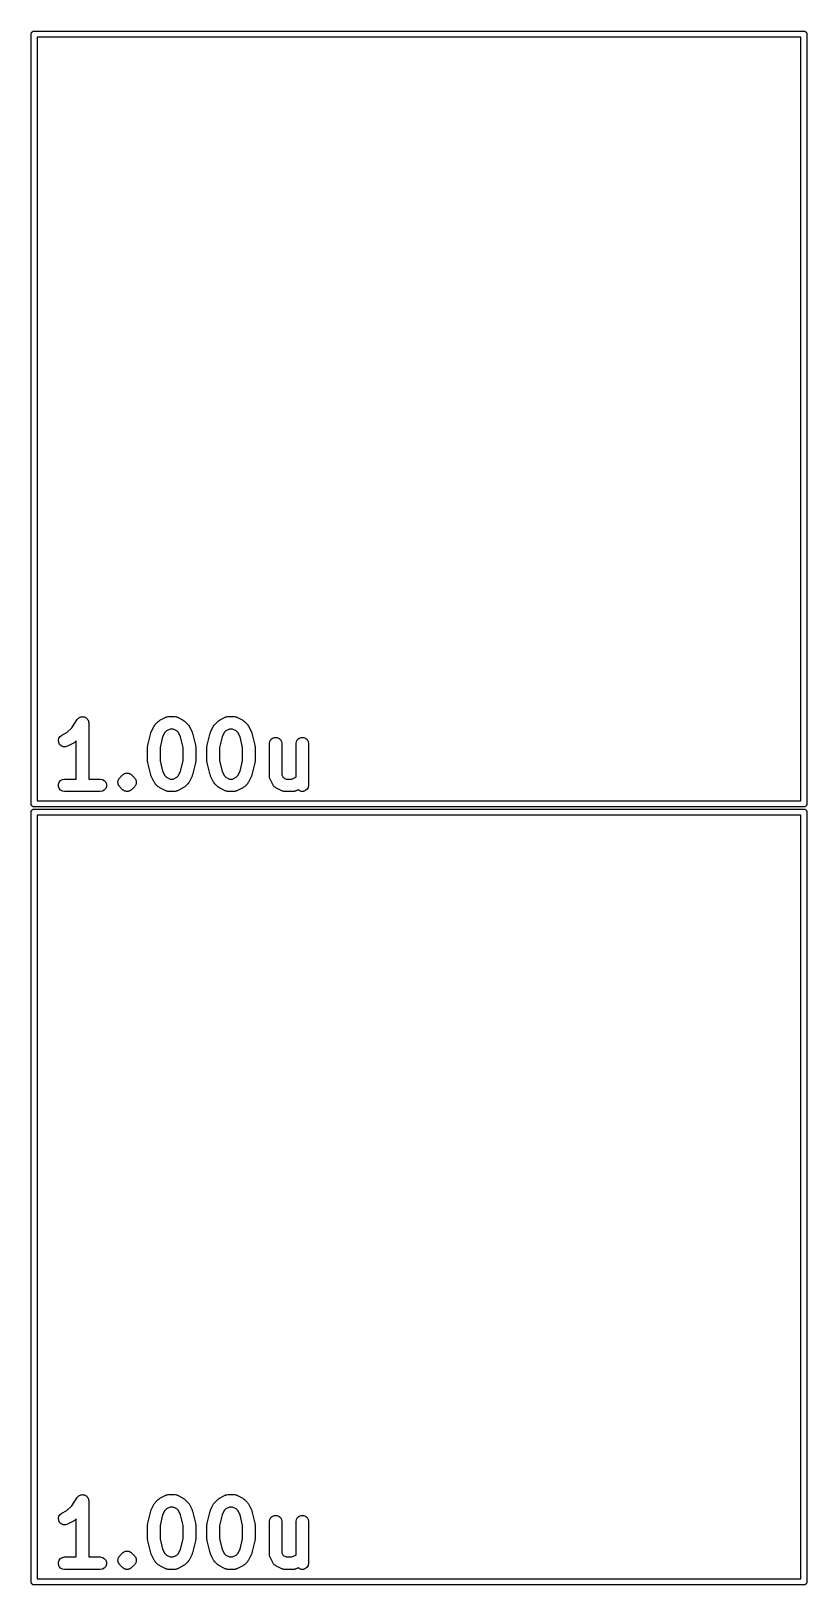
# Model space of a CAD drawing. Extents: x 13 to 278, y -107 to -13.
# Drawn here: x 12.53 to 31.47, y -107.47 to -69.53 of the extents above; entities that cross this region are included whole.
import ezdxf

# ---------------------------------------------------------------- set-up
doc = ezdxf.new("R2010")
doc.units = 0
doc.header["$MEASUREMENT"] = 0
doc.layers.add('BLACK', color=7, linetype='CONTINUOUS')

msp = doc.modelspace()

# ---------------------------------------------------------------- linework, layer by layer
at = {"layer": 'Black'}
for p, q in [((12.5258, -69.602), (12.527, -69.5954)), ((12.5258, -88.398), (12.5258, -69.602)), ((12.527, -69.5888), (12.5292, -69.5825)), ((12.527, -69.5954), (12.527, -69.5888)), ((12.5292, -69.5825), (12.5304, -69.5759)), ((12.5304, -69.5759), (12.5337, -69.5702)), ((12.5337, -69.5702), (12.536, -69.5639)), ((12.536, -69.5639), (12.5403, -69.5588)), ((12.5403, -69.5588), (12.5436, -69.553)), ((12.5436, -69.553), (12.5487, -69.5487)), ((12.5487, -69.5487), (12.553, -69.5436)), ((12.553, -69.5436), (12.5588, -69.5403)), ((12.5588, -69.5403), (12.5639, -69.536)), ((12.5639, -69.536), (12.5702, -69.5337)), ((12.5702, -69.5337), (12.5759, -69.5304)), ((12.5759, -69.5304), (12.5825, -69.5292)), ((12.5825, -69.5292), (12.5888, -69.527)), ((12.5888, -69.527), (12.5954, -69.527)), ((12.5954, -69.527), (12.602, -69.5258)), ((12.602, -69.5258), (31.398, -69.5258)), ((12.6782, -69.6782), (12.6782, -88.3218)), ((31.3218, -69.6782), (12.6782, -69.6782)), ((31.3218, -88.3218), (31.3218, -69.6782)), ((31.398, -69.5258), (31.4046, -69.527)), ((31.4046, -69.527), (31.4112, -69.527)), ((31.4112, -69.527), (31.4175, -69.5292)), ((31.4175, -69.5292), (31.4241, -69.5304)), ((31.4241, -69.5304), (31.4298, -69.5337)), ((31.4298, -69.5337), (31.4361, -69.536)), ((31.4361, -69.536), (31.4412, -69.5403)), ((31.4412, -69.5403), (31.447, -69.5436)), ((31.447, -69.5436), (31.4513, -69.5487)), ((31.4513, -69.5487), (31.4564, -69.553)), ((31.4564, -69.553), (31.4597, -69.5588)), ((31.4597, -69.5588), (31.464, -69.5639)), ((31.464, -69.5639), (31.4663, -69.5702)), ((31.4663, -69.5702), (31.4696, -69.5759)), ((31.4696, -69.5759), (31.4708, -69.5825)), ((31.4708, -69.5825), (31.473, -69.5888)), ((31.473, -69.5888), (31.473, -69.5954)), ((31.473, -69.5954), (31.4742, -69.602)), ((31.4742, -69.602), (31.4742, -88.398)), ((13.5177, -86.541), (13.6545, -86.3359)), ((13.6545, -86.3359), (13.6603, -86.3298)), ((13.6603, -86.3298), (13.6645, -86.3225)), ((13.6645, -86.3225), (13.6785, -86.3108)), ((13.6785, -86.3108), (13.691, -86.2976)), ((13.691, -86.2976), (13.6986, -86.2939)), ((13.6986, -86.2939), (13.7051, -86.2884)), ((13.7051, -86.2884), (13.7222, -86.2822)), ((13.7222, -86.2822), (13.7385, -86.2742)), ((13.7385, -86.2742), (13.7469, -86.2732)), ((13.7469, -86.2732), (13.7548, -86.2703)), ((13.7548, -86.2703), (13.773, -86.2703)), ((13.773, -86.2703), (13.7911, -86.2683)), ((13.7911, -86.2683), (13.7993, -86.2703)), ((13.7993, -86.2703), (13.8077, -86.2703)), ((13.8077, -86.2703), (13.8248, -86.2766)), ((13.8248, -86.2766), (13.8425, -86.2809)), ((13.8425, -86.2809), (13.8495, -86.2856)), ((13.8495, -86.2856), (13.8575, -86.2884)), ((13.8575, -86.2884), (13.8714, -86.3001)), ((13.8714, -86.3001), (13.8866, -86.3102)), ((13.8866, -86.3102), (13.8916, -86.317)), ((13.8916, -86.317), (13.898, -86.3225)), ((13.898, -86.3225), (13.9071, -86.3382)), ((13.9071, -86.3382), (13.9179, -86.3529)), ((13.9179, -86.3529), (13.9203, -86.361)), ((13.9203, -86.361), (13.9245, -86.3683)), ((13.9245, -86.3683), (13.9277, -86.3862)), ((13.9277, -86.3862), (13.9328, -86.4037)), ((13.9328, -86.4037), (13.9322, -86.4121)), ((13.9322, -86.4121), (13.9337, -86.4204)), ((13.9337, -86.4204), (13.9337, -87.792)), ((15.4593, -86.6426), (15.5318, -86.4974)), ((15.5318, -86.4974), (15.5464, -86.4778)), ((15.5464, -86.4778), (15.5604, -86.4578)), ((15.5604, -86.4578), (15.633, -86.3852)), ((15.633, -86.3852), (15.6529, -86.3712)), ((15.6529, -86.3712), (15.6726, -86.3567)), ((15.6726, -86.3567), (15.8177, -86.2841)), ((15.8177, -86.2841), (15.8261, -86.2816)), ((15.8261, -86.2816), (15.8337, -86.2772)), ((15.8337, -86.2772), (15.8513, -86.2741)), ((15.8513, -86.2741), (15.8684, -86.269)), ((15.8684, -86.269), (15.8772, -86.2696)), ((15.8772, -86.2696), (15.8859, -86.268)), ((15.8859, -86.268), (16.031, -86.268)), ((16.031, -86.268), (16.0397, -86.2696)), ((16.0397, -86.2696), (16.0484, -86.269)), ((16.0484, -86.269), (16.0655, -86.2741)), ((16.0655, -86.2741), (16.0831, -86.2772)), ((16.0831, -86.2772), (16.0907, -86.2816)), ((16.0907, -86.2816), (16.0992, -86.2841)), ((16.0992, -86.2841), (16.2443, -86.3567)), ((16.2443, -86.3567), (16.2639, -86.3712)), ((16.2639, -86.3712), (16.2839, -86.3852)), ((16.2839, -86.3852), (16.3565, -86.4578)), ((16.3565, -86.4578), (16.3705, -86.4778)), ((16.3705, -86.4778), (16.385, -86.4974)), ((16.385, -86.4974), (16.4576, -86.6426)), ((16.9107, -86.6426), (16.9833, -86.4974)), ((16.9833, -86.4974), (16.9978, -86.4778)), ((16.9978, -86.4778), (17.0118, -86.4578)), ((17.0118, -86.4578), (17.0844, -86.3852)), ((17.0844, -86.3852), (17.1044, -86.3712)), ((17.1044, -86.3712), (17.124, -86.3567)), ((17.124, -86.3567), (17.2691, -86.2841)), ((17.2691, -86.2841), (17.2776, -86.2816)), ((17.2776, -86.2816), (17.2852, -86.2772)), ((17.2852, -86.2772), (17.3027, -86.2741)), ((17.3027, -86.2741), (17.3199, -86.269)), ((17.3199, -86.269), (17.3286, -86.2696)), ((17.3286, -86.2696), (17.3373, -86.268)), ((17.3373, -86.268), (17.4824, -86.268)), ((17.4824, -86.268), (17.4911, -86.2696)), ((17.4911, -86.2696), (17.4999, -86.269)), ((17.4999, -86.269), (17.517, -86.2741)), ((17.517, -86.2741), (17.5346, -86.2772)), ((17.5346, -86.2772), (17.5422, -86.2816)), ((17.5422, -86.2816), (17.5506, -86.2841)), ((17.5506, -86.2841), (17.6957, -86.3567)), ((17.6957, -86.3567), (17.7153, -86.3712)), ((17.7153, -86.3712), (17.7353, -86.3852)), ((17.7353, -86.3852), (17.8079, -86.4578)), ((17.8079, -86.4578), (17.8219, -86.4778)), ((17.8219, -86.4778), (17.8365, -86.4974)), ((17.8365, -86.4974), (17.909, -86.6426)), ((13.1937, -86.8467), (13.206, -86.7952)), ((13.1998, -86.8993), (13.1937, -86.8467)), ((13.2235, -86.9466), (13.1998, -86.8993)), ((13.206, -86.7952), (13.2352, -86.7511)), ((13.2352, -86.7511), (13.2777, -86.7195)), ((13.2777, -86.7195), (13.4007, -86.658)), ((13.4007, -86.658), (13.5177, -86.541)), ((13.5988, -86.891), (13.5788, -86.905)), ((13.6289, -86.8609), (13.5988, -86.891)), ((13.6289, -87.792), (13.6289, -86.8609)), ((15.3751, -86.964), (15.4477, -86.6738)), ((15.4477, -86.6738), (15.4545, -86.6585)), ((15.4545, -86.6585), (15.4593, -86.6426)), ((15.7394, -86.7639), (15.6754, -87.0198)), ((15.7934, -86.6558), (15.7394, -86.7639)), ((15.831, -86.6183), (15.7934, -86.6558)), ((15.9218, -86.5728), (15.831, -86.6183)), ((15.995, -86.5728), (15.9218, -86.5728)), ((16.0859, -86.6183), (15.995, -86.5728)), ((16.1235, -86.6558), (16.0859, -86.6183)), ((16.1775, -86.7639), (16.1235, -86.6558)), ((16.2415, -87.0198), (16.1775, -86.7639)), ((16.4576, -86.6426), (16.4623, -86.6585)), ((16.4623, -86.6585), (16.4691, -86.6738)), ((16.4691, -86.6738), (16.5417, -86.964)), ((16.8266, -86.964), (16.8991, -86.6738)), ((16.8991, -86.6738), (16.9059, -86.6585)), ((16.9059, -86.6585), (16.9107, -86.6426)), ((17.1908, -86.7639), (17.1268, -87.0198)), ((17.2448, -86.6558), (17.1908, -86.7639)), ((17.2824, -86.6183), (17.2448, -86.6558)), ((17.3733, -86.5728), (17.2824, -86.6183)), ((17.4465, -86.5728), (17.3733, -86.5728)), ((17.5373, -86.6183), (17.4465, -86.5728)), ((17.5749, -86.6558), (17.5373, -86.6183)), ((17.6289, -86.7639), (17.5749, -86.6558)), ((17.6929, -87.0198), (17.6289, -86.7639)), ((17.909, -86.6426), (17.9138, -86.6585)), ((17.9138, -86.6585), (17.9206, -86.6738)), ((17.9206, -86.6738), (17.9931, -86.964)), ((18.346, -86.9284), (18.3552, -86.8763)), ((18.3552, -86.8763), (18.3817, -86.8305)), ((18.3817, -86.8305), (18.4222, -86.7964)), ((18.4222, -86.7964), (18.472, -86.7783)), ((18.472, -86.7783), (18.5249, -86.7783)), ((18.5249, -86.7783), (18.5746, -86.7964)), ((18.5746, -86.7964), (18.6152, -86.8305)), ((18.6152, -86.8305), (18.6416, -86.8763)), ((18.6416, -86.8763), (18.6508, -86.9284)), ((18.9992, -86.9284), (19.0084, -86.8763)), ((19.0084, -86.8763), (19.0348, -86.8305)), ((19.0348, -86.8305), (19.0754, -86.7964)), ((19.0754, -86.7964), (19.1251, -86.7783)), ((19.1251, -86.7783), (19.178, -86.7783)), ((19.178, -86.7783), (19.2278, -86.7964)), ((19.2278, -86.7964), (19.2683, -86.8305)), ((19.2683, -86.8305), (19.2948, -86.8763)), ((19.2948, -86.8763), (19.304, -86.9284)), ((13.2619, -86.983), (13.2235, -86.9466)), ((13.3104, -87.0041), (13.2619, -86.983)), ((13.3633, -87.0073), (13.3104, -87.0041)), ((13.414, -86.9922), (13.3633, -87.0073)), ((13.5592, -86.9196), (13.414, -86.9922)), ((13.5788, -86.905), (13.5592, -86.9196)), ((15.3706, -87.001), (15.3738, -86.9826)), ((15.3706, -87.3639), (15.3706, -87.001)), ((15.3738, -86.9826), (15.3751, -86.964)), ((15.6754, -87.0198), (15.6754, -87.3451)), ((16.2415, -87.3451), (16.2415, -87.0198)), ((16.5417, -86.964), (16.543, -86.9826)), ((16.543, -86.9826), (16.5463, -87.001)), ((16.5463, -87.001), (16.5463, -87.3639)), ((16.822, -87.001), (16.8253, -86.9826)), ((16.822, -87.3639), (16.822, -87.001)), ((16.8253, -86.9826), (16.8266, -86.964)), ((17.1268, -87.0198), (17.1268, -87.3451)), ((17.6929, -87.3451), (17.6929, -87.0198)), ((17.9931, -86.964), (17.9944, -86.9826)), ((17.9944, -86.9826), (17.9977, -87.001)), ((17.9977, -87.001), (17.9977, -87.3639)), ((18.346, -87.7267), (18.346, -86.9284)), ((18.6508, -86.9284), (18.6508, -87.6907)), ((18.9992, -87.7362), (18.9992, -86.9284)), ((19.304, -86.9284), (19.304, -87.9444)), ((14.8054, -87.6612), (14.8183, -87.6577)), ((14.8183, -87.6577), (14.8304, -87.6521)), ((14.8304, -87.6521), (14.8371, -87.6515)), ((14.8371, -87.6515), (14.8434, -87.6492)), ((14.8434, -87.6492), (14.8501, -87.6492)), ((14.8501, -87.6492), (14.8566, -87.6475)), ((14.8566, -87.6475), (14.8699, -87.6486)), ((14.8699, -87.6486), (14.8831, -87.6475)), ((14.8831, -87.6475), (14.8896, -87.6492)), ((14.8896, -87.6492), (14.8963, -87.6492)), ((14.8963, -87.6492), (14.9026, -87.6515)), ((14.9026, -87.6515), (14.9093, -87.6521)), ((14.9093, -87.6521), (14.9214, -87.6577)), ((14.9214, -87.6577), (14.9343, -87.6612)), ((15.3738, -87.3822), (15.3706, -87.3639)), ((15.3751, -87.4008), (15.3738, -87.3822)), ((15.4477, -87.6911), (15.3751, -87.4008)), ((15.6754, -87.3451), (15.7394, -87.6009)), ((15.7394, -87.6009), (15.7934, -87.709)), ((16.1235, -87.709), (16.1775, -87.601)), ((16.1775, -87.601), (16.2415, -87.3451)), ((16.5417, -87.4008), (16.4691, -87.6911)), ((16.543, -87.3822), (16.5417, -87.4008)), ((16.5463, -87.3639), (16.543, -87.3822)), ((16.8253, -87.3822), (16.822, -87.3639)), ((16.8266, -87.4008), (16.8253, -87.3822)), ((16.8991, -87.6911), (16.8266, -87.4008)), ((17.1268, -87.3451), (17.1908, -87.6009)), ((17.1908, -87.6009), (17.2448, -87.709)), ((17.5749, -87.709), (17.6289, -87.601)), ((17.6289, -87.601), (17.6929, -87.3451)), ((17.9931, -87.4008), (17.9206, -87.6911)), ((17.9944, -87.3822), (17.9931, -87.4008)), ((17.9977, -87.3639), (17.9944, -87.3822)), ((13.1958, -87.918), (13.2139, -87.8682)), ((13.1958, -87.9709), (13.1958, -87.918)), ((13.2139, -88.0206), (13.1958, -87.9709)), ((13.2139, -87.8682), (13.2479, -87.8277)), ((13.2479, -88.0612), (13.2139, -88.0206)), ((13.2479, -87.8277), (13.2937, -87.8012)), ((13.2937, -87.8012), (13.3459, -87.792)), ((13.3459, -87.792), (13.6289, -87.792)), ((13.9337, -87.792), (14.2167, -87.792)), ((14.2167, -87.792), (14.2688, -87.8012)), ((14.2688, -87.8012), (14.3147, -87.8277)), ((14.3147, -87.8277), (14.3487, -87.8682)), ((14.3487, -88.0206), (14.3147, -88.0612)), ((14.3487, -87.8682), (14.3668, -87.918)), ((14.3668, -87.9709), (14.3487, -88.0206)), ((14.3668, -87.918), (14.3668, -87.9709)), ((14.6455, -87.8586), (14.6489, -87.8457)), ((14.6466, -87.8719), (14.6455, -87.8586)), ((14.6455, -87.8851), (14.6466, -87.8719)), ((14.6489, -87.898), (14.6455, -87.8851)), ((14.6489, -87.8457), (14.6501, -87.8324)), ((14.6501, -87.9113), (14.6489, -87.898)), ((14.6501, -87.8324), (14.6557, -87.8203)), ((14.6557, -87.9234), (14.6501, -87.9113)), ((14.6557, -87.8203), (14.6592, -87.8075)), ((14.6592, -87.9363), (14.6557, -87.9234)), ((14.6592, -87.8075), (14.6668, -87.7965)), ((14.6668, -87.9472), (14.6592, -87.9363)), ((14.6668, -87.7965), (14.6724, -87.7844)), ((14.6724, -87.9593), (14.6668, -87.9472)), ((14.6724, -87.7844), (14.6819, -87.775)), ((14.6819, -87.9687), (14.6724, -87.9593)), ((14.6819, -87.775), (14.6895, -87.7641)), ((14.6895, -87.9796), (14.6819, -87.9687)), ((14.6895, -87.7641), (14.7621, -87.6915)), ((14.7621, -88.0522), (14.6895, -87.9796)), ((14.7621, -87.6915), (14.773, -87.6839)), ((14.773, -87.6839), (14.7824, -87.6744)), ((14.7824, -87.6744), (14.7885, -87.6716)), ((14.7885, -87.6716), (14.7937, -87.6673)), ((14.7937, -87.6673), (14.8, -87.665)), ((14.8, -87.665), (14.8054, -87.6612)), ((14.9343, -87.6612), (14.9398, -87.665)), ((14.9398, -87.665), (14.9461, -87.6673)), ((14.9461, -87.6673), (14.9512, -87.6716)), ((14.9512, -87.6716), (14.9573, -87.6744)), ((14.9573, -87.6744), (14.9667, -87.6839)), ((14.9667, -87.6839), (14.9776, -87.6915)), ((14.9776, -87.6915), (15.0502, -87.7641)), ((15.0502, -87.9796), (14.9776, -88.0522)), ((15.0502, -87.7641), (15.0578, -87.775)), ((15.0578, -87.9687), (15.0502, -87.9796)), ((15.0578, -87.775), (15.0673, -87.7844)), ((15.0673, -87.9593), (15.0578, -87.9687)), ((15.0673, -87.7844), (15.0729, -87.7965)), ((15.0729, -87.9472), (15.0673, -87.9593)), ((15.0729, -87.7965), (15.0805, -87.8075)), ((15.0805, -87.9363), (15.0729, -87.9472)), ((15.0805, -87.8075), (15.084, -87.8203)), ((15.084, -87.9234), (15.0805, -87.9363)), ((15.084, -87.8203), (15.0896, -87.8324)), ((15.0896, -87.9113), (15.084, -87.9234)), ((15.0896, -87.8324), (15.0908, -87.8457)), ((15.0908, -87.898), (15.0896, -87.9113)), ((15.0908, -87.8457), (15.0942, -87.8586)), ((15.0942, -87.8851), (15.0908, -87.898)), ((15.0942, -87.8586), (15.0931, -87.8719)), ((15.0931, -87.8719), (15.0942, -87.8851)), ((15.4545, -87.7063), (15.4477, -87.6911)), ((15.4593, -87.7223), (15.4545, -87.7063)), ((15.5318, -87.8674), (15.4593, -87.7223)), ((15.5464, -87.8871), (15.5318, -87.8674)), ((15.5604, -87.907), (15.5464, -87.8871)), ((15.633, -87.9796), (15.5604, -87.907)), ((15.6529, -87.9936), (15.633, -87.9796)), ((15.6726, -88.0082), (15.6529, -87.9936)), ((15.8177, -88.0807), (15.6726, -88.0082)), ((15.7934, -87.709), (15.831, -87.7466)), ((15.831, -87.7466), (15.9218, -87.792)), ((15.9218, -87.792), (15.995, -87.792)), ((15.995, -87.792), (16.0859, -87.7466)), ((16.0859, -87.7466), (16.1235, -87.709)), ((16.2443, -88.0082), (16.0992, -88.0807)), ((16.2639, -87.9936), (16.2443, -88.0082)), ((16.2839, -87.9796), (16.2639, -87.9936)), ((16.3565, -87.907), (16.2839, -87.9796)), ((16.3705, -87.8871), (16.3565, -87.907)), ((16.385, -87.8674), (16.3705, -87.8871)), ((16.4576, -87.7223), (16.385, -87.8674)), ((16.4623, -87.7063), (16.4576, -87.7223)), ((16.4691, -87.6911), (16.4623, -87.7063)), ((16.9059, -87.7063), (16.8991, -87.6911)), ((16.9107, -87.7223), (16.9059, -87.7063)), ((16.9833, -87.8674), (16.9107, -87.7223)), ((16.9978, -87.8871), (16.9833, -87.8674)), ((17.0118, -87.907), (16.9978, -87.8871)), ((17.0844, -87.9796), (17.0118, -87.907)), ((17.1044, -87.9936), (17.0844, -87.9796)), ((17.124, -88.0082), (17.1044, -87.9936)), ((17.2691, -88.0807), (17.124, -88.0082)), ((17.2448, -87.709), (17.2824, -87.7466)), ((17.2824, -87.7466), (17.3733, -87.792)), ((17.3733, -87.792), (17.4465, -87.792)), ((17.4465, -87.792), (17.5373, -87.7466)), ((17.5373, -87.7466), (17.5749, -87.709)), ((17.6957, -88.0082), (17.5506, -88.0807)), ((17.7153, -87.9936), (17.6957, -88.0082)), ((17.7353, -87.9796), (17.7153, -87.9936)), ((17.8079, -87.907), (17.7353, -87.9796)), ((17.8219, -87.8871), (17.8079, -87.907)), ((17.8365, -87.8674), (17.8219, -87.8871)), ((17.909, -87.7223), (17.8365, -87.8674)), ((17.9138, -87.7063), (17.909, -87.7223)), ((17.9206, -87.6911), (17.9138, -87.7063)), ((18.3476, -87.7354), (18.346, -87.7267)), ((18.347, -87.7441), (18.3476, -87.7354)), ((18.3521, -87.7613), (18.347, -87.7441)), ((18.3552, -87.7788), (18.3521, -87.7613)), ((18.3596, -87.7864), (18.3552, -87.7788)), ((18.3621, -87.7949), (18.3596, -87.7864)), ((18.4347, -87.94), (18.3621, -87.7949)), ((18.448, -87.958), (18.4347, -87.94)), ((18.4603, -87.9766), (18.448, -87.958)), ((18.4637, -87.9791), (18.4603, -87.9766)), ((18.4662, -87.9825), (18.4637, -87.9791)), ((18.4849, -87.9948), (18.4662, -87.9825)), ((18.5028, -88.0082), (18.4849, -87.9948)), ((18.648, -88.0807), (18.5028, -88.0082)), ((18.6508, -87.6907), (18.6846, -87.7583)), ((18.6846, -87.7583), (18.7521, -87.792)), ((18.7521, -87.792), (18.8979, -87.792)), ((18.8979, -87.792), (18.9887, -87.7466)), ((18.9887, -87.7466), (18.9992, -87.7362)), ((19.2948, -87.9966), (19.2683, -88.0424)), ((19.304, -87.9444), (19.2948, -87.9966)), ((12.527, -88.4046), (12.5258, -88.398)), ((12.527, -88.4112), (12.527, -88.4046)), ((12.5292, -88.4175), (12.527, -88.4112)), ((12.5304, -88.4241), (12.5292, -88.4175)), ((12.6782, -88.3218), (31.3218, -88.3218)), ((13.2937, -88.0876), (13.2479, -88.0612)), ((13.3459, -88.0968), (13.2937, -88.0876)), ((14.2167, -88.0968), (13.3459, -88.0968)), ((14.2688, -88.0876), (14.2167, -88.0968)), ((14.3147, -88.0612), (14.2688, -88.0876)), ((14.773, -88.0598), (14.7621, -88.0522)), ((14.7824, -88.0693), (14.773, -88.0598)), ((14.7885, -88.0721), (14.7824, -88.0693)), ((14.7937, -88.0764), (14.7885, -88.0721)), ((14.8, -88.0787), (14.7937, -88.0764)), ((14.8054, -88.0825), (14.8, -88.0787)), ((14.8183, -88.086), (14.8054, -88.0825)), ((14.8304, -88.0916), (14.8183, -88.086)), ((14.8371, -88.0922), (14.8304, -88.0916)), ((14.8434, -88.0945), (14.8371, -88.0922)), ((14.8501, -88.0945), (14.8434, -88.0945)), ((14.8566, -88.0962), (14.8501, -88.0945)), ((14.8699, -88.0951), (14.8566, -88.0962)), ((14.8831, -88.0962), (14.8699, -88.0951)), ((14.8896, -88.0945), (14.8831, -88.0962)), ((14.8963, -88.0945), (14.8896, -88.0945)), ((14.9026, -88.0922), (14.8963, -88.0945)), ((14.9093, -88.0916), (14.9026, -88.0922)), ((14.9214, -88.086), (14.9093, -88.0916)), ((14.9343, -88.0825), (14.9214, -88.086)), ((14.9398, -88.0787), (14.9343, -88.0825)), ((14.9461, -88.0764), (14.9398, -88.0787)), ((14.9512, -88.0721), (14.9461, -88.0764)), ((14.9573, -88.0693), (14.9512, -88.0721)), ((14.9667, -88.0598), (14.9573, -88.0693)), ((14.9776, -88.0522), (14.9667, -88.0598)), ((15.8261, -88.0832), (15.8177, -88.0807)), ((15.8337, -88.0876), (15.8261, -88.0832)), ((15.8513, -88.0907), (15.8337, -88.0876)), ((15.8684, -88.0958), (15.8513, -88.0907)), ((15.8772, -88.0953), (15.8684, -88.0958)), ((15.8859, -88.0968), (15.8772, -88.0953)), ((16.031, -88.0968), (15.8859, -88.0968)), ((16.0397, -88.0953), (16.031, -88.0968)), ((16.0484, -88.0958), (16.0397, -88.0953)), ((16.0655, -88.0907), (16.0484, -88.0958)), ((16.0831, -88.0876), (16.0655, -88.0907)), ((16.0907, -88.0832), (16.0831, -88.0876)), ((16.0992, -88.0807), (16.0907, -88.0832)), ((17.2776, -88.0832), (17.2691, -88.0807)), ((17.2852, -88.0876), (17.2776, -88.0832)), ((17.3027, -88.0907), (17.2852, -88.0876)), ((17.3199, -88.0958), (17.3027, -88.0907)), ((17.3286, -88.0953), (17.3199, -88.0958)), ((17.3373, -88.0968), (17.3286, -88.0953)), ((17.4824, -88.0968), (17.3373, -88.0968)), ((17.4911, -88.0953), (17.4824, -88.0968)), ((17.4999, -88.0958), (17.4911, -88.0953)), ((17.517, -88.0907), (17.4999, -88.0958)), ((17.5346, -88.0876), (17.517, -88.0907)), ((17.5422, -88.0832), (17.5346, -88.0876)), ((17.5506, -88.0807), (17.5422, -88.0832)), ((18.6564, -88.0832), (18.648, -88.0807)), ((18.664, -88.0876), (18.6564, -88.0832)), ((18.6816, -88.0907), (18.664, -88.0876)), ((18.6987, -88.0958), (18.6816, -88.0907)), ((18.7075, -88.0953), (18.6987, -88.0958)), ((18.7161, -88.0968), (18.7075, -88.0953)), ((18.9339, -88.0968), (18.7161, -88.0968)), ((18.9425, -88.0953), (18.9339, -88.0968)), ((18.9513, -88.0958), (18.9425, -88.0953)), ((18.9684, -88.0907), (18.9513, -88.0958)), ((18.986, -88.0876), (18.9684, -88.0907)), ((18.9936, -88.0832), (18.986, -88.0876)), ((19.002, -88.0807), (18.9936, -88.0832)), ((19.0512, -88.0561), (19.002, -88.0807)), ((19.0754, -88.0764), (19.0512, -88.0561)), ((19.1251, -88.0945), (19.0754, -88.0764)), ((19.178, -88.0945), (19.1251, -88.0945)), ((19.2278, -88.0764), (19.178, -88.0945)), ((19.2683, -88.0424), (19.2278, -88.0764)), ((31.4708, -88.4175), (31.4696, -88.4241)), ((31.473, -88.4112), (31.4708, -88.4175)), ((31.4742, -88.398), (31.473, -88.4046)), ((31.473, -88.4046), (31.473, -88.4112)), ((12.5258, -88.602), (12.527, -88.5954)), ((12.5258, -107.398), (12.5258, -88.602)), ((12.527, -88.5888), (12.5292, -88.5825)), ((12.527, -88.5954), (12.527, -88.5888)), ((12.5292, -88.5825), (12.5304, -88.5759)), ((12.5337, -88.4298), (12.5304, -88.4241)), ((12.5304, -88.5759), (12.5337, -88.5702)), ((12.536, -88.4361), (12.5337, -88.4298)), ((12.5337, -88.5702), (12.536, -88.5639)), ((12.5403, -88.4412), (12.536, -88.4361)), ((12.536, -88.5639), (12.5403, -88.5588)), ((12.5436, -88.447), (12.5403, -88.4412)), ((12.5403, -88.5588), (12.5436, -88.553)), ((12.5487, -88.4513), (12.5436, -88.447)), ((12.5436, -88.553), (12.5487, -88.5487)), ((12.553, -88.4564), (12.5487, -88.4513)), ((12.5487, -88.5487), (12.553, -88.5436)), ((12.5588, -88.4597), (12.553, -88.4564)), ((12.553, -88.5436), (12.5588, -88.5403)), ((12.5639, -88.464), (12.5588, -88.4597)), ((12.5588, -88.5403), (12.5639, -88.536)), ((12.5702, -88.4663), (12.5639, -88.464)), ((12.5639, -88.536), (12.5702, -88.5337)), ((12.5759, -88.4696), (12.5702, -88.4663)), ((12.5702, -88.5337), (12.5759, -88.5304)), ((12.5825, -88.4708), (12.5759, -88.4696)), ((12.5759, -88.5304), (12.5825, -88.5292)), ((12.5888, -88.473), (12.5825, -88.4708)), ((12.5825, -88.5292), (12.5888, -88.527)), ((12.5954, -88.473), (12.5888, -88.473)), ((12.5888, -88.527), (12.5954, -88.527)), ((12.602, -88.4742), (12.5954, -88.473)), ((12.5954, -88.527), (12.602, -88.5258)), ((31.398, -88.4742), (12.602, -88.4742)), ((12.602, -88.5258), (31.398, -88.5258)), ((12.6782, -88.6782), (12.6782, -107.322)), ((31.3218, -88.6782), (12.6782, -88.6782)), ((31.3218, -107.322), (31.3218, -88.6782)), ((31.4046, -88.473), (31.398, -88.4742)), ((31.398, -88.5258), (31.4046, -88.527)), ((31.4112, -88.473), (31.4046, -88.473)), ((31.4046, -88.527), (31.4112, -88.527)), ((31.4175, -88.4708), (31.4112, -88.473)), ((31.4112, -88.527), (31.4175, -88.5292)), ((31.4241, -88.4696), (31.4175, -88.4708)), ((31.4175, -88.5292), (31.4241, -88.5304)), ((31.4298, -88.4663), (31.4241, -88.4696)), ((31.4241, -88.5304), (31.4298, -88.5337)), ((31.4361, -88.464), (31.4298, -88.4663)), ((31.4298, -88.5337), (31.4361, -88.536)), ((31.4412, -88.4597), (31.4361, -88.464)), ((31.4361, -88.536), (31.4412, -88.5403)), ((31.447, -88.4564), (31.4412, -88.4597)), ((31.4412, -88.5403), (31.447, -88.5436)), ((31.4513, -88.4513), (31.447, -88.4564)), ((31.447, -88.5436), (31.4513, -88.5487)), ((31.4564, -88.447), (31.4513, -88.4513)), ((31.4513, -88.5487), (31.4564, -88.553)), ((31.4597, -88.4412), (31.4564, -88.447)), ((31.4564, -88.553), (31.4597, -88.5588)), ((31.464, -88.4361), (31.4597, -88.4412)), ((31.4597, -88.5588), (31.464, -88.5639)), ((31.4663, -88.4298), (31.464, -88.4361)), ((31.464, -88.5639), (31.4663, -88.5702)), ((31.4696, -88.4241), (31.4663, -88.4298)), ((31.4663, -88.5702), (31.4696, -88.5759)), ((31.4696, -88.5759), (31.4708, -88.5825)), ((31.4708, -88.5825), (31.473, -88.5888)), ((31.473, -88.5888), (31.473, -88.5954)), ((31.473, -88.5954), (31.4742, -88.602)), ((31.4742, -88.602), (31.4742, -107.398)), ((13.5177, -105.541), (13.6545, -105.336)), ((13.6545, -105.336), (13.6603, -105.33)), ((13.6603, -105.33), (13.6645, -105.322)), ((13.6645, -105.322), (13.6785, -105.311)), ((13.6785, -105.311), (13.691, -105.298)), ((13.691, -105.298), (13.6986, -105.294)), ((13.6986, -105.294), (13.7051, -105.288)), ((13.7051, -105.288), (13.7222, -105.282)), ((13.7222, -105.282), (13.7385, -105.274)), ((13.7385, -105.274), (13.7469, -105.273)), ((13.7469, -105.273), (13.7548, -105.27)), ((13.7548, -105.27), (13.773, -105.27)), ((13.773, -105.27), (13.7911, -105.268)), ((13.7911, -105.268), (13.7993, -105.27)), ((13.7993, -105.27), (13.8077, -105.27)), ((13.8077, -105.27), (13.8248, -105.277)), ((13.8248, -105.277), (13.8425, -105.281)), ((13.8425, -105.281), (13.8495, -105.286)), ((13.8495, -105.286), (13.8575, -105.288)), ((13.8575, -105.288), (13.8714, -105.3)), ((13.8714, -105.3), (13.8866, -105.31)), ((13.8866, -105.31), (13.8916, -105.317)), ((13.8916, -105.317), (13.898, -105.322)), ((13.898, -105.322), (13.9071, -105.338)), ((13.9071, -105.338), (13.9179, -105.353)), ((13.9179, -105.353), (13.9203, -105.361)), ((13.9203, -105.361), (13.9245, -105.368)), ((13.9245, -105.368), (13.9277, -105.386)), ((13.9277, -105.386), (13.9328, -105.404)), ((13.9328, -105.404), (13.9322, -105.412)), ((13.9322, -105.412), (13.9337, -105.42)), ((13.9337, -105.42), (13.9337, -106.792)), ((15.5318, -105.497), (15.5464, -105.478)), ((15.5464, -105.478), (15.5604, -105.458)), ((15.5604, -105.458), (15.633, -105.385)), ((15.633, -105.385), (15.6529, -105.371)), ((15.6529, -105.371), (15.6726, -105.357)), ((15.6726, -105.357), (15.8177, -105.284)), ((15.8177, -105.284), (15.8261, -105.282)), ((15.8261, -105.282), (15.8337, -105.277)), ((15.8337, -105.277), (15.8513, -105.274)), ((15.8513, -105.274), (15.8684, -105.269)), ((15.8684, -105.269), (15.8772, -105.27)), ((15.8772, -105.27), (15.8859, -105.268)), ((15.8859, -105.268), (16.031, -105.268)), ((16.031, -105.268), (16.0397, -105.27)), ((16.0397, -105.27), (16.0484, -105.269)), ((16.0484, -105.269), (16.0655, -105.274)), ((16.0655, -105.274), (16.0831, -105.277)), ((16.0831, -105.277), (16.0907, -105.282)), ((16.0907, -105.282), (16.0992, -105.284)), ((16.0992, -105.284), (16.2443, -105.357)), ((16.2443, -105.357), (16.2639, -105.371)), ((16.2639, -105.371), (16.2839, -105.385)), ((16.2839, -105.385), (16.3565, -105.458)), ((16.3565, -105.458), (16.3705, -105.478)), ((16.3705, -105.478), (16.385, -105.497)), ((16.9833, -105.497), (16.9978, -105.478)), ((16.9978, -105.478), (17.0118, -105.458)), ((17.0118, -105.458), (17.0844, -105.385)), ((17.0844, -105.385), (17.1044, -105.371)), ((17.1044, -105.371), (17.124, -105.357)), ((17.124, -105.357), (17.2691, -105.284)), ((17.2691, -105.284), (17.2776, -105.282)), ((17.2776, -105.282), (17.2852, -105.277)), ((17.2852, -105.277), (17.3027, -105.274)), ((17.3027, -105.274), (17.3199, -105.269)), ((17.3199, -105.269), (17.3286, -105.27)), ((17.3286, -105.27), (17.3373, -105.268)), ((17.3373, -105.268), (17.4824, -105.268)), ((17.4824, -105.268), (17.4911, -105.27)), ((17.4911, -105.27), (17.4999, -105.269)), ((17.4999, -105.269), (17.517, -105.274)), ((17.517, -105.274), (17.5346, -105.277)), ((17.5346, -105.277), (17.5422, -105.282)), ((17.5422, -105.282), (17.5506, -105.284)), ((17.5506, -105.284), (17.6957, -105.357)), ((17.6957, -105.357), (17.7153, -105.371)), ((17.7153, -105.371), (17.7353, -105.385)), ((17.7353, -105.385), (17.8079, -105.458)), ((17.8079, -105.458), (17.8219, -105.478)), ((17.8219, -105.478), (17.8365, -105.497)), ((13.1937, -105.847), (13.206, -105.795)), ((13.1998, -105.899), (13.1937, -105.847)), ((13.206, -105.795), (13.2352, -105.751)), ((13.2352, -105.751), (13.2777, -105.72)), ((13.2777, -105.72), (13.4007, -105.658)), ((13.4007, -105.658), (13.5177, -105.541)), ((13.6289, -105.861), (13.5988, -105.891)), ((13.6289, -106.792), (13.6289, -105.861)), ((15.3751, -105.964), (15.4477, -105.674)), ((15.4477, -105.674), (15.4545, -105.659)), ((15.4545, -105.659), (15.4593, -105.643)), ((15.4593, -105.643), (15.5318, -105.497)), ((15.7394, -105.764), (15.6754, -106.02)), ((15.7934, -105.656), (15.7394, -105.764)), ((15.831, -105.618), (15.7934, -105.656)), ((15.9218, -105.573), (15.831, -105.618)), ((15.995, -105.573), (15.9218, -105.573)), ((16.0859, -105.618), (15.995, -105.573)), ((16.1235, -105.656), (16.0859, -105.618)), ((16.1775, -105.764), (16.1235, -105.656)), ((16.2415, -106.02), (16.1775, -105.764)), ((16.385, -105.497), (16.4576, -105.643)), ((16.4576, -105.643), (16.4623, -105.659)), ((16.4623, -105.659), (16.4691, -105.674)), ((16.4691, -105.674), (16.5417, -105.964)), ((16.8266, -105.964), (16.8991, -105.674)), ((16.8991, -105.674), (16.9059, -105.659)), ((16.9059, -105.659), (16.9107, -105.643)), ((16.9107, -105.643), (16.9833, -105.497)), ((17.1908, -105.764), (17.1268, -106.02)), ((17.2448, -105.656), (17.1908, -105.764)), ((17.2824, -105.618), (17.2448, -105.656)), ((17.3733, -105.573), (17.2824, -105.618)), ((17.4465, -105.573), (17.3733, -105.573)), ((17.5373, -105.618), (17.4465, -105.573)), ((17.5749, -105.656), (17.5373, -105.618)), ((17.6289, -105.764), (17.5749, -105.656)), ((17.6929, -106.02), (17.6289, -105.764)), ((17.8365, -105.497), (17.909, -105.643)), ((17.909, -105.643), (17.9138, -105.659)), ((17.9138, -105.659), (17.9206, -105.674)), ((17.9206, -105.674), (17.9931, -105.964)), ((18.3552, -105.876), (18.3817, -105.83)), ((18.3817, -105.83), (18.4222, -105.796)), ((18.4222, -105.796), (18.472, -105.778)), ((18.472, -105.778), (18.5249, -105.778)), ((18.5249, -105.778), (18.5746, -105.796)), ((18.5746, -105.796), (18.6152, -105.83)), ((18.6152, -105.83), (18.6416, -105.876)), ((19.0084, -105.876), (19.0348, -105.83)), ((19.0348, -105.83), (19.0754, -105.796)), ((19.0754, -105.796), (19.1251, -105.778)), ((19.1251, -105.778), (19.178, -105.778)), ((19.178, -105.778), (19.2278, -105.796)), ((19.2278, -105.796), (19.2683, -105.83)), ((19.2683, -105.83), (19.2948, -105.876)), ((13.2235, -105.947), (13.1998, -105.899)), ((13.2619, -105.983), (13.2235, -105.947)), ((13.3104, -106.004), (13.2619, -105.983)), ((13.3633, -106.007), (13.3104, -106.004)), ((13.414, -105.992), (13.3633, -106.007)), ((13.5592, -105.92), (13.414, -105.992)), ((13.5788, -105.905), (13.5592, -105.92)), ((13.5988, -105.891), (13.5788, -105.905)), ((15.3706, -106.001), (15.3738, -105.983)), ((15.3706, -106.364), (15.3706, -106.001)), ((15.3738, -105.983), (15.3751, -105.964)), ((15.6754, -106.02), (15.6754, -106.345)), ((16.2415, -106.345), (16.2415, -106.02)), ((16.5417, -105.964), (16.543, -105.983)), ((16.543, -105.983), (16.5463, -106.001)), ((16.5463, -106.001), (16.5463, -106.364)), ((16.822, -106.001), (16.8253, -105.983)), ((16.822, -106.364), (16.822, -106.001)), ((16.8253, -105.983), (16.8266, -105.964)), ((17.1268, -106.02), (17.1268, -106.345)), ((17.6929, -106.345), (17.6929, -106.02)), ((17.9931, -105.964), (17.9944, -105.983)), ((17.9944, -105.983), (17.9977, -106.001)), ((17.9977, -106.001), (17.9977, -106.364)), ((18.346, -105.928), (18.3552, -105.876)), ((18.346, -106.727), (18.346, -105.928)), ((18.6416, -105.876), (18.6508, -105.928)), ((18.6508, -105.928), (18.6508, -106.691)), ((18.9992, -105.928), (19.0084, -105.876)), ((18.9992, -106.736), (18.9992, -105.928)), ((19.2948, -105.876), (19.304, -105.928)), ((19.304, -105.928), (19.304, -106.944)), ((15.3738, -106.382), (15.3706, -106.364)), ((15.3751, -106.401), (15.3738, -106.382)), ((15.4477, -106.691), (15.3751, -106.401)), ((15.6754, -106.345), (15.7394, -106.601)), ((15.7394, -106.601), (15.7934, -106.709)), ((16.1235, -106.709), (16.1775, -106.601)), ((16.1775, -106.601), (16.2415, -106.345)), ((16.5417, -106.401), (16.4691, -106.691)), ((16.543, -106.382), (16.5417, -106.401)), ((16.5463, -106.364), (16.543, -106.382)), ((16.8253, -106.382), (16.822, -106.364)), ((16.8266, -106.401), (16.8253, -106.382)), ((16.8991, -106.691), (16.8266, -106.401)), ((17.1268, -106.345), (17.1908, -106.601)), ((17.1908, -106.601), (17.2448, -106.709)), ((17.5749, -106.709), (17.6289, -106.601)), ((17.6289, -106.601), (17.6929, -106.345)), ((17.9931, -106.401), (17.9206, -106.691)), ((17.9944, -106.382), (17.9931, -106.401)), ((17.9977, -106.364), (17.9944, -106.382)), ((13.1958, -106.918), (13.2139, -106.868)), ((13.1958, -106.971), (13.1958, -106.918)), ((13.2139, -107.021), (13.1958, -106.971)), ((13.2139, -106.868), (13.2479, -106.828)), ((13.2479, -106.828), (13.2937, -106.801)), ((13.2937, -106.801), (13.3459, -106.792)), ((13.3459, -106.792), (13.6289, -106.792)), ((13.9337, -106.792), (14.2167, -106.792)), ((14.2167, -106.792), (14.2688, -106.801)), ((14.2688, -106.801), (14.3147, -106.828)), ((14.3147, -106.828), (14.3487, -106.868)), ((14.3487, -106.868), (14.3668, -106.918)), ((14.3668, -106.971), (14.3487, -107.021)), ((14.3668, -106.918), (14.3668, -106.971)), ((14.6455, -106.859), (14.6489, -106.846)), ((14.6466, -106.872), (14.6455, -106.859)), ((14.6455, -106.885), (14.6466, -106.872)), ((14.6489, -106.898), (14.6455, -106.885)), ((14.6489, -106.846), (14.6501, -106.832)), ((14.6501, -106.911), (14.6489, -106.898)), ((14.6501, -106.832), (14.6557, -106.82)), ((14.6557, -106.923), (14.6501, -106.911)), ((14.6557, -106.82), (14.6592, -106.807)), ((14.6592, -106.936), (14.6557, -106.923)), ((14.6592, -106.807), (14.6668, -106.797)), ((14.6668, -106.947), (14.6592, -106.936)), ((14.6668, -106.797), (14.6724, -106.784)), ((14.6724, -106.959), (14.6668, -106.947)), ((14.6724, -106.784), (14.6819, -106.775)), ((14.6819, -106.969), (14.6724, -106.959)), ((14.6819, -106.775), (14.6895, -106.764)), ((14.6895, -106.98), (14.6819, -106.969)), ((14.6895, -106.764), (14.7621, -106.692)), ((14.7621, -107.052), (14.6895, -106.98)), ((14.7621, -106.692), (14.773, -106.684)), ((14.773, -106.684), (14.7824, -106.674)), ((14.7824, -106.674), (14.7885, -106.672)), ((14.7885, -106.672), (14.7937, -106.667)), ((14.7937, -106.667), (14.8, -106.665)), ((14.8, -106.665), (14.8054, -106.661)), ((14.8054, -106.661), (14.8183, -106.658)), ((14.8183, -106.658), (14.8304, -106.652)), ((14.8304, -106.652), (14.8371, -106.651)), ((14.8371, -106.651), (14.8434, -106.649)), ((14.8434, -106.649), (14.8501, -106.649)), ((14.8501, -106.649), (14.8566, -106.647)), ((14.8566, -106.647), (14.8699, -106.649)), ((14.8699, -106.649), (14.8831, -106.647)), ((14.8831, -106.647), (14.8896, -106.649)), ((14.8896, -106.649), (14.8963, -106.649)), ((14.8963, -106.649), (14.9026, -106.651)), ((14.9026, -106.651), (14.9093, -106.652)), ((14.9093, -106.652), (14.9214, -106.658)), ((14.9214, -106.658), (14.9343, -106.661)), ((14.9343, -106.661), (14.9398, -106.665)), ((14.9398, -106.665), (14.9461, -106.667)), ((14.9461, -106.667), (14.9512, -106.672)), ((14.9512, -106.672), (14.9573, -106.674)), ((14.9573, -106.674), (14.9667, -106.684)), ((14.9667, -106.684), (14.9776, -106.692)), ((14.9776, -106.692), (15.0502, -106.764)), ((15.0502, -106.98), (14.9776, -107.052)), ((15.0502, -106.764), (15.0578, -106.775)), ((15.0578, -106.969), (15.0502, -106.98)), ((15.0578, -106.775), (15.0673, -106.784)), ((15.0673, -106.959), (15.0578, -106.969)), ((15.0673, -106.784), (15.0729, -106.797)), ((15.0729, -106.947), (15.0673, -106.959)), ((15.0729, -106.797), (15.0805, -106.807)), ((15.0805, -106.936), (15.0729, -106.947)), ((15.0805, -106.807), (15.084, -106.82)), ((15.084, -106.923), (15.0805, -106.936)), ((15.084, -106.82), (15.0896, -106.832)), ((15.0896, -106.911), (15.084, -106.923)), ((15.0896, -106.832), (15.0908, -106.846)), ((15.0908, -106.898), (15.0896, -106.911)), ((15.0908, -106.846), (15.0942, -106.859)), ((15.0942, -106.885), (15.0908, -106.898)), ((15.0942, -106.859), (15.0931, -106.872)), ((15.0931, -106.872), (15.0942, -106.885)), ((15.4545, -106.706), (15.4477, -106.691)), ((15.4593, -106.722), (15.4545, -106.706)), ((15.5318, -106.867), (15.4593, -106.722)), ((15.5464, -106.887), (15.5318, -106.867)), ((15.5604, -106.907), (15.5464, -106.887)), ((15.633, -106.98), (15.5604, -106.907)), ((15.6529, -106.994), (15.633, -106.98)), ((15.6726, -107.008), (15.6529, -106.994)), ((15.8177, -107.081), (15.6726, -107.008)), ((15.7934, -106.709), (15.831, -106.747)), ((15.831, -106.747), (15.9218, -106.792)), ((15.9218, -106.792), (15.995, -106.792)), ((15.995, -106.792), (16.0859, -106.747)), ((16.0859, -106.747), (16.1235, -106.709)), ((16.2443, -107.008), (16.0992, -107.081)), ((16.2639, -106.994), (16.2443, -107.008)), ((16.2839, -106.98), (16.2639, -106.994)), ((16.3565, -106.907), (16.2839, -106.98)), ((16.3705, -106.887), (16.3565, -106.907)), ((16.385, -106.867), (16.3705, -106.887)), ((16.4576, -106.722), (16.385, -106.867)), ((16.4623, -106.706), (16.4576, -106.722)), ((16.4691, -106.691), (16.4623, -106.706)), ((16.9059, -106.706), (16.8991, -106.691)), ((16.9107, -106.722), (16.9059, -106.706)), ((16.9833, -106.867), (16.9107, -106.722)), ((16.9978, -106.887), (16.9833, -106.867)), ((17.0118, -106.907), (16.9978, -106.887)), ((17.0844, -106.98), (17.0118, -106.907)), ((17.1044, -106.994), (17.0844, -106.98)), ((17.124, -107.008), (17.1044, -106.994)), ((17.2691, -107.081), (17.124, -107.008)), ((17.2448, -106.709), (17.2824, -106.747)), ((17.2824, -106.747), (17.3733, -106.792)), ((17.3733, -106.792), (17.4465, -106.792)), ((17.4465, -106.792), (17.5373, -106.747)), ((17.5373, -106.747), (17.5749, -106.709)), ((17.6957, -107.008), (17.5506, -107.081)), ((17.7153, -106.994), (17.6957, -107.008)), ((17.7353, -106.98), (17.7153, -106.994)), ((17.8079, -106.907), (17.7353, -106.98)), ((17.8219, -106.887), (17.8079, -106.907)), ((17.8365, -106.867), (17.8219, -106.887)), ((17.909, -106.722), (17.8365, -106.867)), ((17.9138, -106.706), (17.909, -106.722)), ((17.9206, -106.691), (17.9138, -106.706)), ((18.3476, -106.735), (18.346, -106.727)), ((18.347, -106.744), (18.3476, -106.735)), ((18.3521, -106.761), (18.347, -106.744)), ((18.3552, -106.779), (18.3521, -106.761)), ((18.3596, -106.786), (18.3552, -106.779)), ((18.3621, -106.795), (18.3596, -106.786)), ((18.4347, -106.94), (18.3621, -106.795)), ((18.448, -106.958), (18.4347, -106.94)), ((18.4603, -106.977), (18.448, -106.958)), ((18.4637, -106.979), (18.4603, -106.977)), ((18.4662, -106.983), (18.4637, -106.979)), ((18.4849, -106.995), (18.4662, -106.983)), ((18.5028, -107.008), (18.4849, -106.995)), ((18.648, -107.081), (18.5028, -107.008)), ((18.6508, -106.691), (18.6846, -106.758)), ((18.6846, -106.758), (18.7521, -106.792)), ((18.7521, -106.792), (18.8979, -106.792)), ((18.8979, -106.792), (18.9887, -106.747)), ((18.9887, -106.747), (18.9992, -106.736)), ((19.2948, -106.997), (19.2683, -107.042)), ((19.304, -106.944), (19.2948, -106.997)), ((12.6782, -107.322), (31.3218, -107.322)), ((13.2479, -107.061), (13.2139, -107.021)), ((13.2937, -107.088), (13.2479, -107.061)), ((13.3459, -107.097), (13.2937, -107.088)), ((14.2167, -107.097), (13.3459, -107.097)), ((14.2688, -107.088), (14.2167, -107.097)), ((14.3147, -107.061), (14.2688, -107.088)), ((14.3487, -107.021), (14.3147, -107.061)), ((14.773, -107.06), (14.7621, -107.052)), ((14.7824, -107.069), (14.773, -107.06)), ((14.7885, -107.072), (14.7824, -107.069)), ((14.7937, -107.076), (14.7885, -107.072)), ((14.8, -107.079), (14.7937, -107.076)), ((14.8054, -107.083), (14.8, -107.079)), ((14.8183, -107.086), (14.8054, -107.083)), ((14.8304, -107.092), (14.8183, -107.086)), ((14.8371, -107.092), (14.8304, -107.092)), ((14.8434, -107.095), (14.8371, -107.092)), ((14.8501, -107.095), (14.8434, -107.095)), ((14.8566, -107.096), (14.8501, -107.095)), ((14.8699, -107.095), (14.8566, -107.096)), ((14.8831, -107.096), (14.8699, -107.095)), ((14.8896, -107.095), (14.8831, -107.096)), ((14.8963, -107.095), (14.8896, -107.095)), ((14.9026, -107.092), (14.8963, -107.095)), ((14.9093, -107.092), (14.9026, -107.092)), ((14.9214, -107.086), (14.9093, -107.092)), ((14.9343, -107.083), (14.9214, -107.086)), ((14.9398, -107.079), (14.9343, -107.083)), ((14.9461, -107.076), (14.9398, -107.079)), ((14.9512, -107.072), (14.9461, -107.076)), ((14.9573, -107.069), (14.9512, -107.072)), ((14.9667, -107.06), (14.9573, -107.069)), ((14.9776, -107.052), (14.9667, -107.06)), ((15.8261, -107.083), (15.8177, -107.081)), ((15.8337, -107.088), (15.8261, -107.083)), ((15.8513, -107.091), (15.8337, -107.088)), ((15.8684, -107.096), (15.8513, -107.091)), ((15.8772, -107.095), (15.8684, -107.096)), ((15.8859, -107.097), (15.8772, -107.095)), ((16.031, -107.097), (15.8859, -107.097)), ((16.0397, -107.095), (16.031, -107.097)), ((16.0484, -107.096), (16.0397, -107.095)), ((16.0655, -107.091), (16.0484, -107.096)), ((16.0831, -107.088), (16.0655, -107.091)), ((16.0907, -107.083), (16.0831, -107.088)), ((16.0992, -107.081), (16.0907, -107.083)), ((17.2776, -107.083), (17.2691, -107.081)), ((17.2852, -107.088), (17.2776, -107.083)), ((17.3027, -107.091), (17.2852, -107.088)), ((17.3199, -107.096), (17.3027, -107.091)), ((17.3286, -107.095), (17.3199, -107.096)), ((17.3373, -107.097), (17.3286, -107.095)), ((17.4824, -107.097), (17.3373, -107.097)), ((17.4911, -107.095), (17.4824, -107.097)), ((17.4999, -107.096), (17.4911, -107.095)), ((17.517, -107.091), (17.4999, -107.096)), ((17.5346, -107.088), (17.517, -107.091)), ((17.5422, -107.083), (17.5346, -107.088)), ((17.5506, -107.081), (17.5422, -107.083)), ((18.6564, -107.083), (18.648, -107.081)), ((18.664, -107.088), (18.6564, -107.083)), ((18.6816, -107.091), (18.664, -107.088)), ((18.6987, -107.096), (18.6816, -107.091)), ((18.7075, -107.095), (18.6987, -107.096)), ((18.7161, -107.097), (18.7075, -107.095)), ((18.9339, -107.097), (18.7161, -107.097)), ((18.9425, -107.095), (18.9339, -107.097)), ((18.9513, -107.096), (18.9425, -107.095)), ((18.9684, -107.091), (18.9513, -107.096)), ((18.986, -107.088), (18.9684, -107.091)), ((18.9936, -107.083), (18.986, -107.088)), ((19.002, -107.081), (18.9936, -107.083)), ((19.0512, -107.056), (19.002, -107.081)), ((19.0754, -107.076), (19.0512, -107.056)), ((19.1251, -107.095), (19.0754, -107.076)), ((19.178, -107.095), (19.1251, -107.095)), ((19.2278, -107.076), (19.178, -107.095)), ((19.2683, -107.042), (19.2278, -107.076)), ((12.527, -107.405), (12.5258, -107.398)), ((12.527, -107.411), (12.527, -107.405)), ((12.5292, -107.417), (12.527, -107.411)), ((12.5304, -107.424), (12.5292, -107.417)), ((12.5337, -107.43), (12.5304, -107.424)), ((12.536, -107.436), (12.5337, -107.43)), ((12.5403, -107.441), (12.536, -107.436)), ((12.5436, -107.447), (12.5403, -107.441)), ((12.5487, -107.451), (12.5436, -107.447)), ((12.553, -107.456), (12.5487, -107.451)), ((12.5588, -107.46), (12.553, -107.456)), ((12.5639, -107.464), (12.5588, -107.46)), ((12.5702, -107.466), (12.5639, -107.464)), ((12.5759, -107.47), (12.5702, -107.466)), ((12.5825, -107.471), (12.5759, -107.47)), ((12.5888, -107.473), (12.5825, -107.471)), ((12.5954, -107.473), (12.5888, -107.473)), ((12.602, -107.474), (12.5954, -107.473)), ((31.398, -107.474), (12.602, -107.474)), ((31.4046, -107.473), (31.398, -107.474)), ((31.4112, -107.473), (31.4046, -107.473)), ((31.4175, -107.471), (31.4112, -107.473)), ((31.4241, -107.47), (31.4175, -107.471)), ((31.4298, -107.466), (31.4241, -107.47)), ((31.4361, -107.464), (31.4298, -107.466)), ((31.4412, -107.46), (31.4361, -107.464)), ((31.447, -107.456), (31.4412, -107.46)), ((31.4513, -107.451), (31.447, -107.456)), ((31.4564, -107.447), (31.4513, -107.451)), ((31.4597, -107.441), (31.4564, -107.447)), ((31.464, -107.436), (31.4597, -107.441)), ((31.4663, -107.43), (31.464, -107.436)), ((31.4696, -107.424), (31.4663, -107.43)), ((31.4708, -107.417), (31.4696, -107.424)), ((31.473, -107.411), (31.4708, -107.417)), ((31.4742, -107.398), (31.473, -107.405)), ((31.473, -107.405), (31.473, -107.411))]:
    msp.add_line(p, q, dxfattribs=at)

doc.saveas('drawing.dxf')
